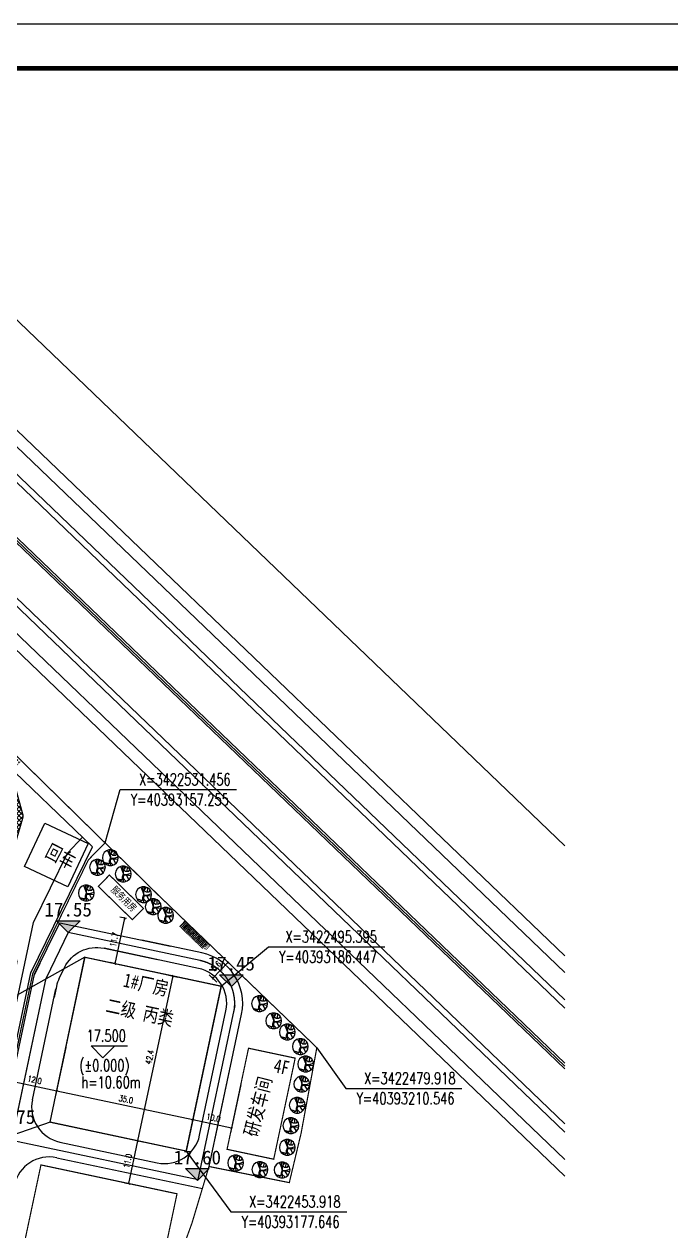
# Model space of a CAD drawing. Extents: x -21908402 to 2004492, y 83987 to 5079726.
# Drawn here: x 1917842 to 1932487, y 413663 to 440987 of the extents above; entities that cross this region are included whole.
import ezdxf

# ---------------------------------------------------------------- set-up
doc = ezdxf.new("R2010")
doc.units = 0
doc.header["$LTSCALE"] = 1000
for name, pattern in [('DASH', [0.35, 0.25, -0.1]), ('DASHDOT', [25.4, 12.7, -6.35, 0, -6.35]), ('DOTE', [2.42, 2, -0.2, 0.02, -0.2])]:
    doc.linetypes.add(name, pattern=pattern)
doc.layers.get('0').update_dxf_attribs({"linetype": 'CONTINUOUS'})
doc.layers.get('DEFPOINTS').update_dxf_attribs({"linetype": 'CONTINUOUS'})
for name, color, linetype in [('-图例', 7, 'CONTINUOUS'), ('222-框选面积', 6, 'CONTINUOUS'), ('DIM_COOR', 3, 'CONTINUOUS'), ('DIM_ELEV', 3, 'CONTINUOUS'), ('PUB_DIM', 3, 'CONTINUOUS'), ('PUB_TEXT', 7, 'CONTINUOUS'), ('PUB_TITLE', 4, 'CONTINUOUS'), ('RD-中线', 1, 'CONTINUOUS'), ('RD-侧石线', 5, 'CONTINUOUS'), ('RD-红线', 7, 'CONTINUOUS'), ('RD-绿线', 3, 'CONTINUOUS'), ('ZZ-1', 7, 'CONTINUOUS'), ('ZZ-6', 7, 'CONTINUOUS'), ('地块划分线', 1, 'DASHDOT'), ('填充', 8, 'CONTINUOUS')]:
    doc.layers.add(name, color=color, linetype=linetype)
doc.styles.add('_TCH_DIM', font='SIMPLEX', dxfattribs={"bigfont": 'GBCBIG'})
doc.styles.add('_TCH_DYN', font='')
doc.styles.add('DIM_FONT', font='simplex.shx', dxfattribs={"width": 0.8})
doc.styles.add('DIMST', font='', dxfattribs={"width": 0.8})
doc.styles.get('_TCH_DYN').set_extended_font_data('SimSun')
doc.styles.get('DIMST').set_extended_font_data('SimSun')
doc.dimstyles.new('DIMN1', dxfattribs={"dimscale": 0.005, "dimtxt": 300, "dimasz": 100, "dimexe": 250, "dimexo": 300, "dimgap": 150, "dimtad": 1, "dimdec": 1, "dimzin": 0, "dimtxsty": 'DIM_FONT', "dimblk": 'ARCHTICK', "dimcen": 0.09, "dimclrt": 7, "dimazin": 3, "dimtfac": 1, "dimtdec": 1, "dimtix": 1, "dimtmove": 0, "dimatfit": 3, "dimtolj": 1, "dimtzin": 0})

# ---------------------------------------------------------------- blocks, each defined once
blk = doc.blocks.new('$PLAN$00000856')
at = {"layer": 'ZZ-6', "color": 2, "linetype": 'CONTINUOUS'}
for p, q in [((-1343, 431), (-1361, -14)), ((-1326, 465), (-1343, 431)), ((-1219, 493), (-1326, 465)), ((-1276, 465), (-1292, -23)), ((-1219, 493), (-1276, 465)), ((-68, 542), (-1219, 493)), ((-984, 174), (-1001, -14)), ((-984, 174), (-950, 294)), ((-950, 294), (-881, 362)), ((-813, 397), (-881, 362)), ((-522, 294), (-813, 397)), ((-684, 448), (26, 465)), ((-393, 337), (-684, 448)), ((-539, 208), (-556, -14)), ((-539, 208), (-522, 294)), ((-433, 454), (-325, 337)), ((-399, 454), (-299, 337)), ((-17, 328), (-393, 337)), ((1071, 508), (-68, 542)), ((334, 337), (-17, 328)), ((29, 465), (-8, 328)), ((26, 465), (626, 457)), ((100, 464), (52, 328)), ((626, 457), (334, 337)), ((728, 448), (420, 328)), ((420, 328), (437, 277)), ((437, 277), (454, -14)), ((780, 431), (728, 448)), ((814, 380), (780, 431)), ((874, 217), (814, 380)), ((899, -14), (874, 217)), ((1584, 448), (1071, 508)), ((1584, 414), (1546, 452)), ((1653, 414), (1584, 448)), ((1619, 328), (1584, 414)), ((1653, 157), (1619, 328)), ((1704, 311), (1653, 414)), ((1670, -14), (1653, 157)), ((1756, 71), (1704, 311)), ((1756, -100), (1756, 71)), ((-1343, -459), (-1361, -14)), ((-1326, -494), (-1343, -459)), ((-1219, -522), (-1326, -494)), ((-1276, -493), (-1292, -23)), ((-1219, -522), (-1276, -493)), ((-68, -571), (-1219, -522)), ((-984, -203), (-1001, -14)), ((-984, -203), (-950, -322)), ((-950, -322), (-881, -391)), ((-813, -425), (-881, -391)), ((-522, -322), (-813, -425)), ((-393, -365), (-684, -477)), ((-684, -477), (26, -494)), ((-539, -237), (-556, -14)), ((-539, -237), (-522, -322)), ((-433, -482), (-325, -365)), ((-399, -483), (-299, -365)), ((-17, -357), (-393, -365)), ((1071, -536), (-68, -571)), ((334, -365), (-17, -357)), ((29, -494), (-8, -357)), ((26, -494), (626, -485)), ((100, -493), (52, -357)), ((626, -485), (334, -365)), ((420, -357), (437, -305)), ((728, -477), (420, -357)), ((437, -305), (454, -14)), ((780, -459), (728, -477)), ((814, -408), (780, -459)), ((874, -245), (814, -408)), ((899, -14), (874, -245)), ((1584, -477), (1071, -536)), ((1584, -442), (1546, -481)), ((1619, -357), (1584, -442)), ((1653, -442), (1584, -477)), ((1653, -185), (1619, -357)), ((1670, -14), (1653, -185)), ((1704, -340), (1653, -442)), ((1756, -100), (1704, -340))]:
    blk.add_line(p, q, dxfattribs=at)
blk = doc.blocks.new('GFFFD')
at = {"layer": 'DIM_ELEV', "linetype": 'BYBLOCK'}
blk.add_hatch(color=252, dxfattribs=at).paths.add_polyline_path([(40390401.39, 3421893.95), (40390398.39, 3421896.95), (40390404.39, 3421896.95)])
at = {"layer": '填充', "linetype": 'BYBLOCK'}
h = blk.add_hatch(dxfattribs=at)
h.set_pattern_fill('玻璃1', color=252, scale=0.1, angle=355.2414, style=0)
h.set_pattern_definition([(40.2413768733, (-137.896, -1199.3184), (-0.447555107492, 0.528834818972), [0.224, -0.576]), (40.2413768733, (-137.797, -1199.2865), (-0.447555107492, 0.528834818972), [0.096, -0.704]), (40.2413768733, (-137.89266, -1199.27856), (-0.447555107492, 0.528834818972), [0.16, -0.64]), (40.2413768733, (-137.84815, -1199.3224), (0.490966919305, -0.580130575085), [0.2, -0.6]), (40.2413768733, (-137.8993, -1199.3583), (-0.447555107492, 0.528834818972), [0.32, -0.48]), (40.2413768733, (-137.88935, -1199.2387), (-0.447555107492, 0.528834818972), [0.08, -0.72])])
h.paths.add_polyline_path([(40390477.97, 3422074.33), (40390492.25, 3422060.33), (40390490.85, 3422058.9), (40390476.57, 3422072.91)])
h = blk.add_hatch(dxfattribs=at)
h.set_pattern_fill('ANSI37', color=252, scale=0.5, style=0)
h.set_pattern_definition([(45, (-137.8993, -1199.3583), (-0.561266007567, 0.561266007567), []), (135, (-137.8993, -1199.3583), (-0.561266007567, -0.561266007567), [])])
h.paths.add_polyline_path([(40390483.81, 3422016.49), (40390478.06, 3422018.2), (40390473.97, 3422022.03), (40390484.85, 3422058.65), (40390490.82, 3422053.1), (40390492.56, 3422046.99), (40390492.63, 3422046.43), (40390492.55, 3422045.87), (40390492.04, 3422044.15)])
at = {"layer": '-图例', "color": 252, "linetype": 'DOTE'}
for p, q in [((40390503.81, 3422037.13), (40390507.64, 3422041.13)), ((40390495.29, 3422019.7), (40390503.81, 3422037.13)), ((40390470.04, 3421900.7, -17.38), (40390495.29, 3422019.7, -17.38)), ((40390406.67, 3421889.04, -17.38), (40390316.68, 3421972.71, -17.38)), ((40390407.62, 3421896, -17.38), (40390432.36, 3421948.95, -17.38)), ((40390472.56, 3421883.69, -17.38), (40390477.5, 3421906.97)), ((40390470.06, 3421900.82, -17.38), (40390468.51, 3421881.44, -17.38)), ((40390407.62, 3421896, -17.38), (40390395.96, 3421810.54, -17.38)), ((40390468.51, 3421881.44, -17.38), (40390451.11, 3421799.48, -17.38)), ((40390395.96, 3421810.54), (40390451.11, 3421799.48))]:
    blk.add_line(p, q, dxfattribs=at)
at = {"layer": '-图例', "color": 252, "linetype": 'DOTE', "elevation": -17.38}
blk.add_lwpolyline([(40390472.59, 3421883.85), (40390462.71, 3421854.13)], dxfattribs=at)
at = {"color": 252, "linetype": 'BYBLOCK'}
for p, q in [((40390471.65, 3422071.48), (40390473.75, 3422073.62)), ((40390510.15, 3422038.73), (40390473.73, 3422073.65)), ((40390490.82, 3422053.1), (40390471.65, 3422071.48)), ((40390473.97, 3422022.03, -17.38), (40390484.85, 3422058.65, -17.38)), ((40390484.85, 3422058.65, -17.38), (40390490.82, 3422053.1, -17.38)), ((40390490.82, 3422053.1, -17.38), (40390492.56, 3422046.99, -17.38)), ((40390497.34, 3422054.55, -17.38), (40390497.34, 3422054.55, -17.38)), ((40390506.05, 3422046.8, -17.38), (40390497.7, 3422054.99, -17.38)), ((40390492.63, 3422046.43, -17.38), (40390492.55, 3422045.87, -17.38)), ((40390492.56, 3422046.99, -17.38), (40390492.63, 3422046.43, -17.38)), ((40390492.04, 3422044.15, -17.38), (40390483.81, 3422016.49, -17.38)), ((40390492.55, 3422045.87, -17.38), (40390492.04, 3422044.15, -17.38)), ((40390494.63, 3422006.97, -17.38), (40390510.15, 3422038.73, -17.38)), ((40390478.06, 3422018.2, -17.38), (40390473.97, 3422022.03, -17.38)), ((40390483.81, 3422016.49, -17.38), (40390478.06, 3422018.2, -17.38)), ((40390472.17, 3421901.1, -17.38), (40390494.63, 3422006.97, -17.38)), ((40390495.53, 3422006.53), (40390496.94, 3422009.42)), ((40390396.7, 3421905.14, -17.38), (40390326, 3421970.87, -17.38)), ((40390400.63, 3421887.83, -17.38), (40390320.58, 3421962.26, -17.38)), ((40390410.98, 3421907.92, -17.38), (40390430.55, 3421949.8, -17.38)), ((40390410.14, 3421896.67, -17.38), (40390434.17, 3421948.11, -17.38)), ((40390415.21, 3421916.97, -17.38), (40390410.98, 3421907.92, -17.38)), ((40390473.14, 3421900.9, -17.38), (40390474.56, 3421907.59, -17.38)), ((40390475.53, 3421883.23, -17.38), (40390480.44, 3421906.35, -17.38)), ((40390468.03, 3421900.53, -17.38), (40390466.57, 3421882.31, -17.38)), ((40390409.37, 3421894.08, -17.38), (40390399.34, 3421820.51, -17.38)), ((40390403.36, 3421879.6, -17.38), (40390393.73, 3421808.95, -17.38)), ((40390400.28, 3421856.98, -17.38), (40390403.42, 3421880.02, -17.38)), ((40390466.4, 3421881.16, -17.38), (40390451.42, 3421810.54, -17.38)), ((40390462.82, 3421845.01, -17.38), (40390455.15, 3421808.87, -17.38)), ((40390406.49, 3421810.47, -17.38), (40390440.84, 3421803.58, -17.38)), ((40390393.73, 3421808.95), (40390453.64, 3421796.94)), ((40390452.66, 3421797.13, -17.38), (40390452.66, 3421797.14, -17.38))]:
    blk.add_line(p, q, dxfattribs=at)
at = {"color": 252, "linetype": 'CONTINUOUS', "const_width": 0.3, "flags": 128}
blk.add_lwpolyline([(40390483.97, 3421901.24), (40390485.88, 3421905.2), (40390474.08, 3421907.69), (40390495.11, 3422006.81), (40390509.09, 3422035.42), (40390513.29, 3422039.7), (40390497.7, 3422054.99), (40390468.95, 3422083.18), (40390452.84, 3422028.94), (40390450.56, 3422021.24), (40390447.95, 3422009.6), (40390447.71, 3422001.99), (40390448.01, 3421997.14), (40390444.45, 3421989.37), (40390436.45, 3421969.89), (40390430.74, 3421958.58), (40390428.08, 3421951), (40390423.52, 3421944.37), (40390420.53, 3421934.17), (40390416.87, 3421928.31), (40390413.3, 3421922.49), (40390410.42, 3421914.97), (40390407.33, 3421907.71), (40390404.44, 3421900.69), (40390401.69, 3421895.16), (40390399.33, 3421885.58), (40390398.74, 3421877.55), (40390397.65, 3421872.32), (40390396.23, 3421858.47), (40390396.11, 3421846.2), (40390396.14, 3421839.44), (40390395.77, 3421835.17), (40390394.38, 3421824.14), (40390393.43, 3421807.02), (40390394.62, 3421807.39), (40390397.72, 3421808.19), (40390405.01, 3421806.41), (40390412.99, 3421803.09), (40390417.66, 3421802.14), (40390425.61, 3421800.54), (40390438.1, 3421797.57), (40390448.37, 3421795.55), (40390456.43, 3421794.89), (40390466.26, 3421795.16), (40390461.81, 3421821.32), (40390461.6, 3421831.13), (40390462.26, 3421835.25), (40390464.63, 3421846.25), (40390465.19, 3421847.31), (40390469.44, 3421859.7), (40390472.28, 3421869.16), (40390480.01, 3421889.82)], close=True, dxfattribs=at)
at = {"color": 252, "linetype": 'BYBLOCK', "const_width": 0.1}
blk.add_lwpolyline([(40390477.97, 3422074.33), (40390492.25, 3422060.33), (40390490.85, 3422058.9), (40390476.57, 3422072.91)], close=True, dxfattribs=at)
at = {"color": 252, "linetype": 'BYBLOCK', "elevation": -17.38}
for points in [[(40390490.82, 3422053.1), (40390492.56, 3422046.99, -0.142139), (40390492.55, 3422045.87), (40390484.2, 3422017.76, 0.306149), (40390484.87, 3422015.63), (40390490.33, 3422011.3, -0.284504), (40390491.04, 3422009.31), (40390468.2, 3421901.68)], [(40390403.54, 3421851.32), (40390399.34, 3421820.51, 0.39606), (40390406.49, 3421810.47), (40390422.74, 3421807.21)]]:
    blk.add_lwpolyline(points, format="xyb", dxfattribs=at)
at = {"color": 252, "linetype": 'DASH'}
blk.add_lwpolyline([(40390498.18, 3422044.63), (40390509.03, 3422039.5), (40390503.91, 3422028.65), (40390493.06, 3422033.78)], close=True, dxfattribs=at)
at = {"color": 252, "linetype": 'BYBLOCK', "elevation": -17.38}
for points in [[(40390484.04, 3422038.33), (40390489.79, 3422036.62), (40390488.93, 3422033.75), (40390483.18, 3422035.46)], [(40390483.18, 3422035.46), (40390488.93, 3422033.75), (40390488.08, 3422030.87), (40390482.33, 3422032.58)], [(40390482.33, 3422032.58), (40390488.08, 3422030.87), (40390487.22, 3422028), (40390481.47, 3422029.71)], [(40390481.47, 3422029.71), (40390487.22, 3422028), (40390486.37, 3422025.12), (40390480.62, 3422026.83)], [(40390480.62, 3422026.83), (40390486.37, 3422025.12), (40390485.52, 3422022.25), (40390479.76, 3422023.95)], [(40390479.76, 3422023.95), (40390485.52, 3422022.25), (40390484.66, 3422019.37), (40390478.91, 3422021.08)], [(40390478.91, 3422021.08), (40390484.66, 3422019.37), (40390483.81, 3422016.49), (40390478.06, 3422018.2)]]:
    blk.add_lwpolyline(points, close=True, dxfattribs=at)
blk.add_lwpolyline([(40390483.81, 3422016.49), (40390478.06, 3422018.2), (40390473.97, 3422022.03)], dxfattribs=at)
at = {"color": 252, "linetype": 'BYBLOCK', "const_width": 0.2, "elevation": -17.38}
for points in [[(40390338.27, 3421999.34), (40390325.13, 3421983.13, 0.394508), (40390326, 3421970.87), (40390339.02, 3421958.77)], [(40390297.2, 3421948.68), (40390307.46, 3421961.33, -0.434198), (40390320.58, 3421962.26), (40390331.69, 3421951.92)]]:
    blk.add_lwpolyline(points, format="xyb", dxfattribs=at)
at = {"color": 252, "linetype": 'BYBLOCK'}
blk.add_lwpolyline([(40390428.3, 3421950.85), (40390439.17, 3421945.77), (40390434.09, 3421934.9), (40390423.22, 3421939.98)], close=True, dxfattribs=at)
for points in [[(40390475.53, 3421883.23), (40390462.82, 3421845.01)], [(40390455.15, 3421808.87), (40390462.96, 3421807.31), (40390460.6, 3421795.54), (40390452.66, 3421797.13)]]:
    blk.add_lwpolyline(points, dxfattribs=at)
for centre, radius, start, end in [((40390402.83, 3421911.73, -17.38), 9, 227.0853, 334.9535), ((40390477, 3421899.81, -17.38), 9, 168.0197, 175.4062), ((40390472.66, 3421901, -17.38), 0.5, 168.0197, 348.0197), ((40390418.29, 3421892.86, -17.38), 9, 154.9535, 172.2329), ((40390394.5, 3421881.24, -17.38), 9, 352.2329, 47.0853), ((40390457.6, 3421883.03, -17.38), 9, 348.0197, 355.4062), ((40390442.61, 3421812.41, -17.38), 9, 258.6591, 348.0197)]:
    blk.add_arc(centre, radius, start, end, dxfattribs=at)
at = {"layer": '222-框选面积', "color": 252, "linetype": 'BYBLOCK'}
blk.add_line((40390433.48, 3421915.82, -17.38), (40390411.85, 3421813.89, -17.38), dxfattribs=at)
at = {"layer": '222-框选面积', "color": 252, "linetype": 'BYBLOCK', "const_width": 0.3, "elevation": -17.38}
for points in [[(40390479.51, 3422044.18), (40390478.55, 3422044.46), (40390481.57, 3422054.62), (40390482.52, 3422054.34), (40390483.61, 3422057.98), (40390468.08, 3422062.59), (40390457.77, 3422027.89), (40390473.3, 3422023.28), (40390474.38, 3422026.92), (40390473.42, 3422027.21), (40390476.44, 3422037.37), (40390477.4, 3422037.08)], [(40390400.11, 3421816.38), (40390421.73, 3421918.26), (40390433.47, 3421915.77), (40390454.94, 3422016.97), (40390490.55, 3422009.41), (40390447.46, 3421806.33)]]:
    blk.add_lwpolyline(points, close=True, dxfattribs=at)
at = {"layer": 'DIM_ELEV', "color": 252, "linetype": 'BYBLOCK'}
for p, q in [((40390401.39, 3421893.95), (40390398.39, 3421896.95)), ((40390398.39, 3421896.95), (40390404.39, 3421896.95)), ((40390401.39, 3421893.95), (40390404.39, 3421896.95))]:
    blk.add_line(p, q, dxfattribs=at)
at = {"color": 252, "linetype": 'BYBLOCK', "xscale": 0.000999999655446628, "yscale": 0.0009999996982514858, "zscale": 0.001000000000001222, "rotation": 344.6746850893342}
blk.add_blockref('$PLAN$00000856', (40390483.02, 3422024.53, -34.76), dxfattribs=at)
at = {"color": 252, "linetype": 'BYBLOCK', "attachment_point": 1, "style": 'DIMST'}
for s, insert, char_height, width, rotation in [('非机动车车棚', (40390481.63, 3422070.59, -10.43), 1.26, 8.7395, 314.593), ('3F', (40390478.07, 3422058.31, -17.38), 3.5, 19.3306, 348.0197), ('研发车间', (40390465.38, 3422047.03, -34.76), 2.8, 15.4645, 342.8731), ('二级 ', (40390465.03, 3422041.53, -34.76), 2.8, 15.4645, 342.8731), ('回车', (40390499.56, 3422039.6, -34.8), 3.5, 19.3306, 332.6332), ('P7', (40390483.66, 3422030.94, -34.76), 2.1, 11.5983, 72.4841), ('1F', (40390476.25, 3421990.13, -17.38), 3.5, 19.3306, 348.0197), ('回车', (40390429.2, 3421946.29, -52.18), 3.5, 19.3306, 332.6332), ('1#厂房', (40390451.21, 3421921.11, -17.38), 3.5, 19.3306, 348.0197), ('二级 丁类', (40390446.83, 3421914.75, -17.38), 3.5, 19.3306, 348.0197)]:
    blk.add_mtext(s, dxfattribs=dict(at, insert=insert, char_height=char_height, width=width, rotation=rotation))
at = {"layer": 'PUB_TEXT', "color": 252, "linetype": 'BYBLOCK', "style": '_TCH_DIM'}
blk.add_text('入口', height=3.574, dxfattribs=at).set_placement((40390399.36, 3421898))
blk = doc.blocks.new('GGGGGGGGGGGGG')
at = {"layer": '222-框选面积', "linetype": 'BYBLOCK', "const_width": 0.3, "elevation": -17.38}
blk.add_lwpolyline([(40390670.96, 3422519.95), (40390679.62, 3422511.64), (40390676.86, 3422508.76), (40390668.19, 3422517.06)], close=True, dxfattribs=at)
at = {"color": 0, "linetype": 'BYBLOCK', "insert": (40390672.49, 3422517.36, -8.69), "char_height": 1.75, "width": 9.6653, "attachment_point": 1, "rotation": 315.72, "style": 'DIMST'}
blk.add_mtext('服务用房', dxfattribs=at)
blk = doc.blocks.new('$PLAN$00000743')
at = {"layer": 'ZZ-1', "color": 3, "linetype": 'CONTINUOUS'}
blk.add_lwpolyline([(2000, 43), (1879, 727), (1532, 1328), (1000, 1775), (347, 2012), (-347, 2012), (-1000, 1775), (-1532, 1328), (-1879, 727), (-2000, 43), (-1879, -641), (-1532, -1243), (-1000, -1689), (-347, -1927), (347, -1927), (1000, -1689), (1532, -1243), (1879, -641), (2000, 43)], dxfattribs=at)
at = {"layer": 'ZZ-1', "color": 3}
for points in [[(0, 0), (-273, -784), (-285, -1398), (-737, -1797)], [(-713, 1897), (-262, 941), (-143, 2039), (-262, 941), (24, -14), (309, -71), (784, -86), (1426, 71), (1996, 271)], [(261, 2025), (250, 1283), (677, 1939), (238, 1283), (-24, 998), (12, 0)], [(83, 1098), (606, 713), (1378, 727), (1640, 1183)], [(963, 727), (1034, 1768)], [(-345, -1454), (-606, -1426), (-820, -1398), (-986, -1326), (-1592, -1155)], [(1949, -399), (1343, -314), (345, -299), (47, -143), (47, -471), (-59, -685), (-24, -1212), (12, -1954)], [(-36, -1055), (737, -1811)], [(1414, -1383), (784, -285)]]:
    blk.add_lwpolyline(points, dxfattribs=at)
blk = doc.blocks.new('_ARCHTICK')
at = {"color": 0, "linetype": 'BYBLOCK', "const_width": 0.4}
blk.add_lwpolyline([(-0.5, -0.5), (0.5, 0.5)], dxfattribs=at)
blk = doc.blocks.new('*D421')
at = {"layer": 'DEFPOINTS', "color": 0, "linetype": 'BYBLOCK'}
for p in [(40390820.42, 3421517.18), (40390822.34, 3421516.77), (40390819.91, 3421505.32)]:
    blk.add_point(p, dxfattribs=at)
at = {"layer": 'PUB_DIM', "color": 0, "linetype": 'BYBLOCK'}
for p, q in [((40390817.99, 3421505.72), (40390820.42, 3421517.18)), ((40390820.87, 3421517.09), (40390819.2, 3421517.44)), ((40390818.44, 3421505.63), (40390816.77, 3421505.98))]:
    blk.add_line(p, q, dxfattribs=at)
at = {"layer": 'PUB_DIM', "color": 0, "linetype": 'BYBLOCK', "xscale": 0.5, "yscale": 0.5, "zscale": 0.5}
for p, rotation in [((40390820.42, 3421517.18), 78.01974654913896), ((40390817.99, 3421505.72), 258.0197465491389)]:
    blk.add_blockref('_ARCHTICK', p, dxfattribs=dict(at, rotation=rotation))
at = {"layer": 'PUB_DIM', "color": 7, "linetype": 'BYBLOCK', "insert": (40390817.74, 3421511.76), "char_height": 1.5, "attachment_point": 5, "rotation": 78.0197, "style": 'DIM_FONT'}
blk.add_mtext('\\A1;11.7', dxfattribs=at)
blk = doc.blocks.new('*D422')
at = {"layer": 'DEFPOINTS', "color": 0, "linetype": 'BYBLOCK'}
for p in [(40390840.14, 3421478.83), (40390849.93, 3421476.76), (40390847.31, 3421464.43)]:
    blk.add_point(p, dxfattribs=at)
at = {"layer": 'PUB_DIM', "color": 0, "linetype": 'BYBLOCK'}
for p, q in [((40390839.83, 3421477.37), (40390837.27, 3421465.28)), ((40390849.62, 3421475.29), (40390847.05, 3421463.2)), ((40390837.53, 3421466.5), (40390847.31, 3421464.43))]:
    blk.add_line(p, q, dxfattribs=at)
at = {"layer": 'PUB_DIM', "color": 0, "linetype": 'BYBLOCK', "xscale": 0.5, "yscale": 0.5, "zscale": 0.5}
for p, rotation in [((40390837.53, 3421466.5), 168.0197464229536), ((40390847.31, 3421464.43), 348.0197464229536)]:
    blk.add_blockref('_ARCHTICK', p, dxfattribs=dict(at, rotation=rotation))
at = {"layer": 'PUB_DIM', "color": 7, "linetype": 'BYBLOCK', "insert": (40390842.73, 3421466.93), "char_height": 1.5, "attachment_point": 5, "rotation": 348.0197, "style": 'DIM_FONT'}
blk.add_mtext('\\A1;10.0', dxfattribs=at)
blk = doc.blocks.new('*D423')
at = {"layer": 'DEFPOINTS', "color": 0, "linetype": 'BYBLOCK'}
for p in [(40390805.91, 3421486.1), (40390840.14, 3421478.83), (40390837.53, 3421466.5)]:
    blk.add_point(p, dxfattribs=at)
at = {"layer": 'PUB_DIM', "color": 0, "linetype": 'BYBLOCK'}
for p, q in [((40390805.6, 3421484.63), (40390803.03, 3421472.54)), ((40390839.83, 3421477.37), (40390837.27, 3421465.28)), ((40390803.29, 3421473.77), (40390837.53, 3421466.5))]:
    blk.add_line(p, q, dxfattribs=at)
at = {"layer": 'PUB_DIM', "color": 0, "linetype": 'BYBLOCK', "xscale": 0.5, "yscale": 0.5, "zscale": 0.5}
for p, rotation in [((40390803.29, 3421473.77), 168.0197464233083), ((40390837.53, 3421466.5), 348.0197464233083)]:
    blk.add_blockref('_ARCHTICK', p, dxfattribs=dict(at, rotation=rotation))
at = {"layer": 'PUB_DIM', "color": 7, "linetype": 'BYBLOCK', "insert": (40390820.72, 3421471.6), "char_height": 1.5, "attachment_point": 5, "rotation": 348.0197, "style": 'DIM_FONT'}
blk.add_mtext('\\A1;35.0', dxfattribs=at)
blk = doc.blocks.new('*D424')
at = {"layer": 'DEFPOINTS', "color": 0, "linetype": 'BYBLOCK'}
for p in [(40390794.17, 3421488.59), (40390805.91, 3421486.1), (40390803.29, 3421473.77)]:
    blk.add_point(p, dxfattribs=at)
at = {"layer": 'PUB_DIM', "color": 0, "linetype": 'BYBLOCK'}
for p, q in [((40390793.86, 3421487.12), (40390791.29, 3421475.04)), ((40390805.6, 3421484.63), (40390803.03, 3421472.54)), ((40390791.55, 3421476.26), (40390803.29, 3421473.77))]:
    blk.add_line(p, q, dxfattribs=at)
at = {"layer": 'PUB_DIM', "color": 0, "linetype": 'BYBLOCK', "xscale": 0.5, "yscale": 0.5, "zscale": 0.5}
for p, rotation in [((40390791.55, 3421476.26), 168.0197464227954), ((40390803.29, 3421473.77), 348.0197464227954)]:
    blk.add_blockref('_ARCHTICK', p, dxfattribs=dict(at, rotation=rotation))
at = {"layer": 'PUB_DIM', "color": 7, "linetype": 'BYBLOCK', "insert": (40390797.73, 3421476.48), "char_height": 1.5, "attachment_point": 5, "rotation": 348.0197, "style": 'DIM_FONT'}
blk.add_mtext('\\A1;12.0', dxfattribs=at)
blk = doc.blocks.new('*D425')
at = {"layer": 'DEFPOINTS', "color": 0, "linetype": 'BYBLOCK'}
for p in [(40390821.29, 3421461.68), (40390823.75, 3421461.16), (40390819, 3421450.92)]:
    blk.add_point(p, dxfattribs=at)
at = {"layer": 'PUB_DIM', "color": 0, "linetype": 'BYBLOCK'}
for p, q in [((40390821.47, 3421450.4), (40390823.75, 3421461.16)), ((40390822.75, 3421461.37), (40390824.98, 3421460.9)), ((40390820.47, 3421450.61), (40390822.69, 3421450.14))]:
    blk.add_line(p, q, dxfattribs=at)
at = {"layer": 'PUB_DIM', "color": 0, "linetype": 'BYBLOCK', "xscale": 0.5, "yscale": 0.5, "zscale": 0.5}
for p, rotation in [((40390823.75, 3421461.16), 78.01974655862136), ((40390821.47, 3421450.4), 258.0197465586214)]:
    blk.add_blockref('_ARCHTICK', p, dxfattribs=dict(at, rotation=rotation))
at = {"layer": 'PUB_DIM', "color": 7, "linetype": 'BYBLOCK', "insert": (40390821.15, 3421456.09), "char_height": 1.5, "attachment_point": 5, "rotation": 78.0197, "style": 'DIM_FONT'}
blk.add_mtext('\\A1;11.0', dxfattribs=at)
blk = doc.blocks.new('*D426')
at = {"layer": 'DEFPOINTS', "color": 0, "linetype": 'BYBLOCK'}
for p in [(40390830.09, 3421503.16), (40390832.56, 3421502.63), (40390821.29, 3421461.68)]:
    blk.add_point(p, dxfattribs=at)
at = {"layer": 'PUB_DIM', "color": 0, "linetype": 'BYBLOCK'}
for p, q in [((40390823.75, 3421461.16), (40390832.56, 3421502.63)), ((40390831.55, 3421502.85), (40390833.78, 3421502.37)), ((40390822.75, 3421461.37), (40390824.98, 3421460.9))]:
    blk.add_line(p, q, dxfattribs=at)
at = {"layer": 'PUB_DIM', "color": 0, "linetype": 'BYBLOCK', "xscale": 0.5, "yscale": 0.5, "zscale": 0.5}
for p, rotation in [((40390832.56, 3421502.63), 78.01974656627581), ((40390823.75, 3421461.16), 258.0197465662758)]:
    blk.add_blockref('_ARCHTICK', p, dxfattribs=dict(at, rotation=rotation))
at = {"layer": 'PUB_DIM', "color": 7, "linetype": 'BYBLOCK', "insert": (40390826.69, 3421482.21), "char_height": 1.5, "attachment_point": 5, "rotation": 78.0197, "style": 'DIM_FONT'}
blk.add_mtext('\\A1;42.4', dxfattribs=at)
blk = doc.blocks.new('*D427')
at = {"layer": 'DEFPOINTS', "color": 0, "linetype": 'BYBLOCK'}
for p in [(40390846.42, 3421506.08), (40390848.51, 3421504.07), (40390844.65, 3421500.07)]:
    blk.add_point(p, dxfattribs=at)
at = {"layer": 'PUB_DIM', "color": 0, "linetype": 'BYBLOCK'}
for p, q in [((40390842.56, 3421502.08), (40390846.42, 3421506.08)), ((40390847.43, 3421505.11), (40390845.52, 3421506.95)), ((40390843.57, 3421501.11), (40390841.66, 3421502.94))]:
    blk.add_line(p, q, dxfattribs=at)
at = {"layer": 'PUB_DIM', "color": 0, "linetype": 'BYBLOCK', "xscale": 0.5, "yscale": 0.5, "zscale": 0.5}
for p, rotation in [((40390846.42, 3421506.08), 46.09180183392953), ((40390842.56, 3421502.08), 226.0918018339295)]:
    blk.add_blockref('_ARCHTICK', p, dxfattribs=dict(at, rotation=rotation))
at = {"layer": 'PUB_DIM', "color": 7, "linetype": 'BYBLOCK', "insert": (40390843.41, 3421505.12), "char_height": 1.5, "attachment_point": 5, "rotation": 46.0918, "style": 'DIM_FONT'}
blk.add_mtext('\\A1;5.6', dxfattribs=at)
blk = doc.blocks.new('GGGGGGGGGGGG')
at = {"layer": 'DIM_ELEV', "linetype": 'BYBLOCK'}
for points in [[(40390806.21, 3421513.54), (40390803.21, 3421516.54), (40390809.21, 3421516.54)], [(40390847.25, 3421499.95), (40390844.25, 3421502.95), (40390850.25, 3421502.95)], [(40390838.7, 3421451.17), (40390835.7, 3421454.17), (40390841.7, 3421454.17)]]:
    blk.add_hatch(color=256, dxfattribs=at).paths.add_polyline_path(points)
at = {"layer": '填充', "linetype": 'BYBLOCK'}
h = blk.add_hatch(dxfattribs=at)
h.set_pattern_fill('ANSI31', color=253, scale=0.25, angle=-4.2327, style=0)
h.set_pattern_definition([(40.767285078, (37074422.3449, 4231092.45613), (-0.259154718115, 0.300580434665), [])])
h.paths.add_polyline_path([(40390835.55, 3421516.55), (40390841.38, 3421510.93), (40390839.99, 3421509.49), (40390834.17, 3421515.1)])
at = {"layer": '-图例', "color": 1, "linetype": 'DOTE'}
for p, q in [((40390839.37, 3421506.5), (40390806.21, 3421513.54)), ((40390838.92, 3421451.39), (40390848.21, 3421495.17)), ((40390791.97, 3421461.36), (40390838.92, 3421451.39))]:
    blk.add_line(p, q, dxfattribs=at)
at = {"layer": '-图例', "color": 1, "linetype": 'DOTE', "elevation": 17.78}
blk.add_lwpolyline([(40390806.21, 3421513.54), (40390800.61, 3421502.08)], dxfattribs=at)
at = {"layer": '-图例', "color": 1, "linetype": 'DOTE'}
for points in [[(40390774.73, 3421380.12), (40390800.61, 3421502.08)], [(40390779.67, 3421403.39), (40390800.61, 3421502.08)]]:
    blk.add_lwpolyline(points, dxfattribs=at)
blk.add_arc((40390837.09, 3421495.74), 11, 348.0197, 78.0197, dxfattribs=at)
at = {"color": 253, "linetype": 'BYBLOCK'}
blk.add_line((40390822.5, 3421529.22), (40390828.95, 3421522.9), dxfattribs=at)
at = {"color": 4, "linetype": 'BYBLOCK'}
for p, q in [((40390797.75, 3421503.07, 17.38), (40390804.09, 3421516.03, 17.38)), ((40390804.09, 3421516.03, 17.78), (40390831.92, 3421510.13, 17.78)), ((40390839.79, 3421508.46), (40390824.69, 3421511.66)), ((40390838.96, 3421504.55), (40390815.2, 3421509.59, 17.38)), ((40390797.7, 3421502.95, 17.38), (40390799.11, 3421505.85, 17.38)), ((40390797.19, 3421471.5), (40390803.11, 3421499.43)), ((40390839.25, 3421462.57), (40390845.89, 3421493.87)), ((40390843.16, 3421461.74), (40390849.8, 3421493.04)), ((40390841.65, 3421454.69, 17.38), (40390846.86, 3421479.18)), ((40390804.12, 3421460.82), (40390828.58, 3421455.63)), ((40390803.29, 3421456.91), (40390839.94, 3421449.14))]:
    blk.add_line(p, q, dxfattribs=at)
at = {"color": 1, "linetype": 'CONTINUOUS', "const_width": 0.3, "elevation": 17.38, "flags": 128}
blk.add_lwpolyline([(40390864.79, 3421463.06), (40390868.75, 3421484.59), (40390828.95, 3421522.9), (40390815.86, 3421535.73), (40390815.46, 3421536.13), (40390811.26, 3421531.84), (40390797.27, 3421503.23), (40390776.24, 3421404.11), (40390788.07, 3421401.62), (40390812.87, 3421396.1), (40390817.23, 3421395.58), (40390817.23, 3421395.58), (40390820.84, 3421395.12), (40390820.84, 3421395.12), (40390820.84, 3421395.12), (40390823.81, 3421393.98), (40390825.16, 3421399.52), (40390825.94, 3421401.42), (40390826.92, 3421407.87), (40390831.61, 3421424.78), (40390837.32, 3421440.42), (40390841.61, 3421454.7), (40390861.82, 3421450.64)], close=True, dxfattribs=at)
at = {"color": 253, "linetype": 'BYBLOCK', "const_width": 0.1}
blk.add_lwpolyline([(40390835.55, 3421516.55), (40390841.38, 3421510.93), (40390839.99, 3421509.49), (40390834.17, 3421515.1)], close=True, dxfattribs=at)
at = {"color": 4, "linetype": 'BYBLOCK', "elevation": 17.38}
for points in [[(40390803.95, 3421502.09), (40390805.24, 3421504.73, -0.344019), (40390815.2, 3421509.59), (40390828.62, 3421506.74)], [(40390805.38, 3421505), (40390803.95, 3421502.09, 0.06144), (40390803.24, 3421500.01), (40390802.64, 3421497.18)]]:
    blk.add_lwpolyline(points, format="xyb", dxfattribs=at)
at = {"color": 4, "linetype": 'BYBLOCK'}
blk.add_lwpolyline([(40390775.31, 3421397.32), (40390797.75, 3421503.07)], dxfattribs=at)
for centre, radius, start, end in [((40390837.09, 3421495.74), 13, 348.0197, 78.0197), ((40390837.09, 3421495.74), 9, 348.0197, 78.0197), ((40390805.99, 3421469.63), 9, 168.0197, 258.0197), ((40390830.45, 3421464.44), 9, 258.0197, 348.0197), ((40390801.42, 3421448.11), 9, 78.0197, 168.0197)]:
    blk.add_arc(centre, radius, start, end, dxfattribs=at)
at = {"layer": '222-框选面积', "linetype": 'BYBLOCK', "const_width": 0.3}
for points in [[(40390810.41, 3421507.33), (40390844.65, 3421500.07), (40390835.85, 3421458.59), (40390801.61, 3421465.85)], [(40390833.57, 3421447.83), (40390824.76, 3421406.35), (40390790.53, 3421413.62), (40390799.33, 3421455.09)]]:
    blk.add_lwpolyline(points, close=True, dxfattribs=at)
at = {"layer": '222-框选面积', "color": 253, "linetype": 'BYBLOCK'}
blk.add_lwpolyline([(40390844.65, 3421500.07), (40390835.85, 3421458.59), (40390801.61, 3421465.85), (40390810.41, 3421507.33)], close=True, dxfattribs=at)
at = {"layer": '222-框选面积', "linetype": 'BYBLOCK', "const_width": 0.3, "elevation": 17.38}
blk.add_lwpolyline([(40390846.16, 3421459.02), (40390851.56, 3421484.45), (40390863.3, 3421481.96), (40390857.9, 3421456.53)], close=True, dxfattribs=at)
at = {"layer": 'DIM_COOR', "color": 3, "linetype": 'BYBLOCK'}
for p, q in [((40390815.46, 3421536.13), (40390819.26, 3421549.54)), ((40390819.26, 3421549.54), (40390848.52, 3421549.54)), ((40390868.75, 3421484.59), (40390876.07, 3421474.36)), ((40390876.07, 3421474.36), (40390905.22, 3421474.36))]:
    blk.add_line(p, q, dxfattribs=at)
at = {"layer": 'DIM_COOR', "color": 1, "linetype": 'BYBLOCK'}
for p, q in [((40390844.65, 3421500.07), (40390856.57, 3421509.97)), ((40390856.57, 3421509.97), (40390885.83, 3421509.97)), ((40390810.41, 3421507.33), (40390786.04, 3421493.74)), ((40390801.61, 3421465.85), (40390778.29, 3421457.79)), ((40390835.85, 3421458.59), (40390847.15, 3421443.32)), ((40390847.15, 3421443.32), (40390876.3, 3421443.32))]:
    blk.add_line(p, q, dxfattribs=at)
at = {"layer": 'DIM_ELEV', "linetype": 'BYBLOCK'}
for p, q in [((40390806.21, 3421513.54), (40390803.21, 3421516.54)), ((40390803.21, 3421516.54), (40390809.21, 3421516.54)), ((40390806.21, 3421513.54), (40390809.21, 3421516.54)), ((40390847.25, 3421499.95), (40390844.25, 3421502.95)), ((40390844.25, 3421502.95), (40390850.25, 3421502.95)), ((40390847.25, 3421499.95), (40390850.25, 3421502.95)), ((40390838.7, 3421451.17), (40390835.7, 3421454.17)), ((40390835.7, 3421454.17), (40390841.7, 3421454.17)), ((40390838.7, 3421451.17), (40390841.7, 3421454.17))]:
    blk.add_line(p, q, dxfattribs=at)
at = {"layer": 'DIM_ELEV', "color": 0}
for p, q in [((40390814.94, 3421482.06), (40390811.94, 3421485.06)), ((40390811.94, 3421485.06), (40390821.11, 3421485.06)), ((40390814.94, 3421482.06), (40390817.94, 3421485.06))]:
    blk.add_line(p, q, dxfattribs=at)
at = {"layer": 'RD-中线', "linetype": 'CONTINUOUS', "flags": 128}
blk.add_lwpolyline([(40390688.12, 3421712.98), (40390931.16, 3421479.97)], dxfattribs=at)
at = {"layer": 'RD-侧石线', "linetype": 'CONTINUOUS', "flags": 128}
for points in [[(40390712.68, 3421712.98), (40390931.16, 3421503.52)], [(40390769.17, 3421611.73), (40390931.16, 3421456.42)]]:
    blk.add_lwpolyline(points, dxfattribs=at)
at = {"layer": 'RD-红线'}
for points in [[(40390717.02, 3421712.98), (40390931.16, 3421507.68)], [(40390820.01, 3421558.83), (40390767.09, 3421609.56), (40390735.17, 3421607.22), (40390733.09, 3421604.65)], [(40390931.16, 3421452.27), (40390820.01, 3421558.83)]]:
    blk.add_lwpolyline(points, dxfattribs=at)
at = {"layer": 'RD-绿线', "linetype": 'CONTINUOUS', "flags": 128}
for points in [[(40390784.77, 3421634.86), (40390931.16, 3421494.52)], [(40390785.81, 3421635.95), (40390931.16, 3421496.6)], [(40390778.33, 3421625.8), (40390931.16, 3421479.28)], [(40390779.02, 3421626.53), (40390931.16, 3421480.67)], [(40390769.2, 3421618.62), (40390931.16, 3421463.35)], [(40390770.24, 3421619.7), (40390931.16, 3421465.43)]]:
    blk.add_lwpolyline(points, dxfattribs=at)
at = {"layer": '地块划分线', "color": 0, "linetype": 'CONTINUOUS', "flags": 128}
blk.add_lwpolyline([(40390745.92, 3421712.98), (40390931.16, 3421535.39)], dxfattribs=at)
at = {"color": 3, "linetype": 'BYBLOCK'}
blk.add_blockref('GFFFD', (302.17, -503.58, 17.38), dxfattribs=at)
at = {"xscale": 0.001000002026557922, "yscale": 0.0009999996982514858, "zscale": 0.001000000000001222}
for p in [(40390816.8, 3421532.33, 17.38), (40390813.56, 3421529.94, 17.38), (40390820.04, 3421528.25, 17.38), (40390810.74, 3421523.46, 17.38), (40390825.16, 3421523.07, 17.38), (40390827.58, 3421520.02, 17.38), (40390830.72, 3421517.82, 17.38), (40390854.34, 3421495.63, 17.38), (40390857.88, 3421491.3, 17.38), (40390861.33, 3421488.47, 17.38), (40390864.61, 3421484.84, 17.38), (40390865.94, 3421480.42, 17.38), (40390864.96, 3421475.37, 17.38), (40390863.81, 3421470.07, 17.38), (40390862.22, 3421464.93, 17.38), (40390861.33, 3421459.45, 17.38), (40390848.32, 3421455.56, 17.38), (40390854.43, 3421453.88, 17.38), (40390860.01, 3421453.79, 17.38)]:
    blk.add_blockref('$PLAN$00000743', p, dxfattribs=at)
at = {"color": 0, "linetype": 'BYBLOCK', "rotation": 359.3577165399062}
blk.add_blockref('GGGGGGGGGGGGG', (-35682.12, 451991.49, 34.76), dxfattribs=at)
at = {"color": 253, "linetype": 'BYBLOCK', "insert": (40390835.88, 3421515.98, -10.43), "char_height": 1.26, "width": 8.7395, "attachment_point": 1, "rotation": 315.1189, "style": 'DIMST'}
blk.add_mtext('非机动车车棚', dxfattribs=at)
at = {"color": 0, "linetype": 'BYBLOCK', "char_height": 3.5, "width": 19.3306, "attachment_point": 1, "style": 'DIMST'}
for s, insert, rotation in [('1#厂房', (40390820.55, 3421503.41), 348.0197), ('二级 丙类', (40390816.17, 3421497.04), 348.0197), ('4F', (40390858.38, 3421481.89, 17.38), 348.0197), ('研发车间', (40390850.31, 3421462.81, 17.38), 75.6186)]:
    blk.add_mtext(s, dxfattribs=dict(at, insert=insert, rotation=rotation))
at = {"layer": 'DIM_ELEV', "color": 7, "style": '_TCH_DIM', "width": 0.705882}
for s, p in [('(%%p0.000)', (40390809, 3421478.64)), ('h=10.60m', (40390809.54, 3421474.4))]:
    blk.add_text(s, height=2.975, dxfattribs=at).set_placement(p)
at = {"layer": 'PUB_TEXT', "color": 3, "linetype": 'BYBLOCK', "style": '_TCH_DIM', "width": 0.705882}
for s, p in [('X=3422531.456', (40390824.02, 3421550.59)), ('Y=40393157.255', (40390821.92, 3421545.52)), ('X=3422479.918', (40390880.62, 3421475.41)), ('Y=40393210.546', (40390878.72, 3421470.34))]:
    blk.add_text(s, height=2.975, dxfattribs=at).set_placement(p)
at = {"layer": 'PUB_TEXT', "linetype": 'BYBLOCK', "style": '_TCH_DYN'}
for s, p in [('17.55', (40390800.24, 3421517.59)), ('17.45', (40390841.28, 3421504)), ('17.75', (40390786, 3421465.41)), ('17.60', (40390832.73, 3421455.22))]:
    blk.add_text(s, height=3.5, dxfattribs=at).set_placement(p)
at = {"layer": 'PUB_TEXT', "color": 1, "linetype": 'BYBLOCK', "style": '_TCH_DIM', "width": 0.705882}
for s, p in [('X=3422495.395', (40390860.83, 3421511.02)), ('Y=40393186.447', (40390859.23, 3421505.95)), ('X=3422453.918', (40390851.7, 3421444.37)), ('Y=40393177.646', (40390849.8, 3421439.29))]:
    blk.add_text(s, height=2.975, dxfattribs=at).set_placement(p)
at = {"layer": 'PUB_TEXT', "color": 0, "style": '_TCH_DIM', "width": 0.705882}
blk.add_text('17.500', height=2.975, dxfattribs=at).set_placement((40390810.81, 3421486.11))
at = {"layer": 'PUB_DIM', "color": 0, "linetype": 'BYBLOCK'}
for p1, p2, distance, picture, middle in [((40390819.91, 3421505.32), (40390822.34, 3421516.77), 1.97, '*D421', (40390817.74, 3421511.76)), ((40390844.65, 3421500.07), (40390848.51, 3421504.07), 2.9, '*D427', (40390843.41, 3421505.12)), ((40390821.29, 3421461.68), (40390830.09, 3421503.16), -2.52, '*D426', (40390826.69, 3421482.21)), ((40390794.17, 3421488.59), (40390805.91, 3421486.1), -12.61, '*D424', (40390797.73, 3421476.48)), ((40390805.91, 3421486.1), (40390840.14, 3421478.83), -12.61, '*D423', (40390820.72, 3421471.6)), ((40390840.14, 3421478.83), (40390849.93, 3421476.76), -12.61, '*D422', (40390842.73, 3421466.93)), ((40390819, 3421450.92), (40390821.29, 3421461.68), -2.52, '*D425', (40390821.15, 3421456.09))]:
    dim = blk.add_aligned_dim(p1=p1, p2=p2, distance=distance, dimstyle='DIMN1', dxfattribs=at)
    dim.commit()
    dim.dimension.update_dxf_attribs({"geometry": picture, "text_midpoint": middle})

msp = doc.modelspace()

# ---------------------------------------------------------------- linework, layer by layer
at = {"layer": 'PUB_TITLE'}
msp.add_lwpolyline([(1885691.5, 398987.2), (1945091.5, 398987.2), (1945091.5, 440987.2), (1885691.5, 440987.2)], close=True, dxfattribs=at)
at = {"layer": 'PUB_TITLE', "const_width": 100}
msp.add_lwpolyline([(1888191.5, 399987.2), (1944091.5, 399987.2), (1944091.5, 439987.2), (1888191.5, 439987.2)], close=True, dxfattribs=at)

# ---------------------------------------------------------------- block references
at = {"color": 3, "linetype": 'BYBLOCK', "xscale": 90, "yscale": 90, "zscale": 90}
msp.add_blockref('GGGGGGGGGGGG', (-3633253717.4, -307515801.9), dxfattribs=at)

doc.saveas('drawing.dxf')
